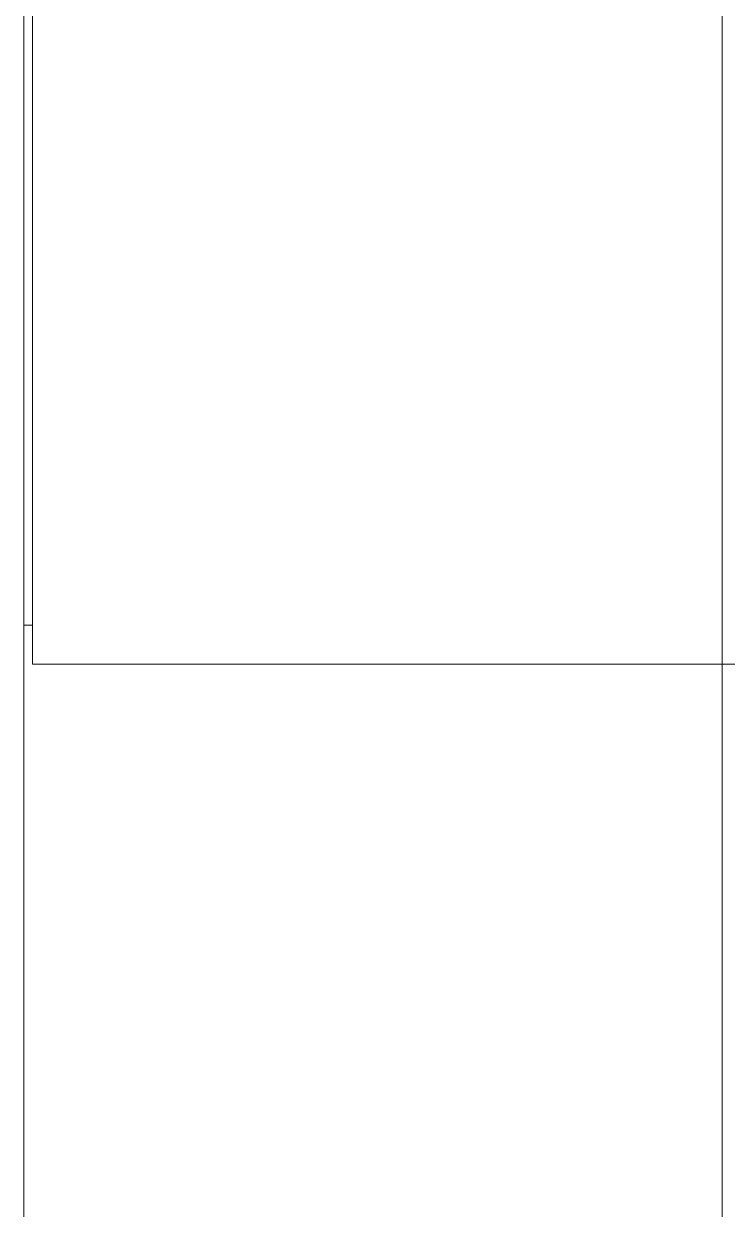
# Model space of a CAD drawing. Header units: millimetres. Extents: x 206 to 837, y 40 to 323.
# Drawn here: x 690.45903 to 690.48422, y 258.91273 to 258.95517 of the extents above; entities that cross this region are included whole.
import ezdxf

# ---------------------------------------------------------------- set-up
doc = ezdxf.new("R2010")
doc.units = ezdxf.units.MM
doc.layers.add('I-ARQ', color=8, linetype='Continuous', lineweight=0)

msp = doc.modelspace()

# ---------------------------------------------------------------- linework, layer by layer
at = {"layer": 'I-ARQ'}
for p, q in [((690.459035, 258.242428), (690.459035, 259.602428)), ((690.484035, 259.602428), (690.484035, 258.242428))]:
    msp.add_line(p, q, dxfattribs=at)
at = {"layer": 'I-ARQ', "lineweight": 5}
for points in [[(690.459347, 258.972615), (690.459347, 258.972615), (690.459347, 258.934711), (690.459347, 258.934711)], [(690.459035, 258.971212), (690.459035, 258.971212), (690.459035, 258.952428), (690.459035, 258.952428)], [(690.459035, 258.952428), (690.459035, 258.952428), (690.459035, 258.933642), (690.459035, 258.933642)], [(690.459035, 258.936687), (690.459035, 258.936687), (690.459035, 258.94495), (690.459035, 258.94495)], [(690.459347, 258.934711), (690.459347, 258.934711), (690.459347, 258.93224), (690.459347, 258.93224)], [(690.459035, 258.933642), (690.459035, 258.933642), (690.459347, 258.933642), (690.459347, 258.933642)], [(690.493059, 258.93224), (690.493059, 258.93224), (690.459347, 258.93224), (690.459347, 258.93224)]]:
    msp.add_open_spline(points, degree=3, dxfattribs=at)

doc.saveas('drawing.dxf')
